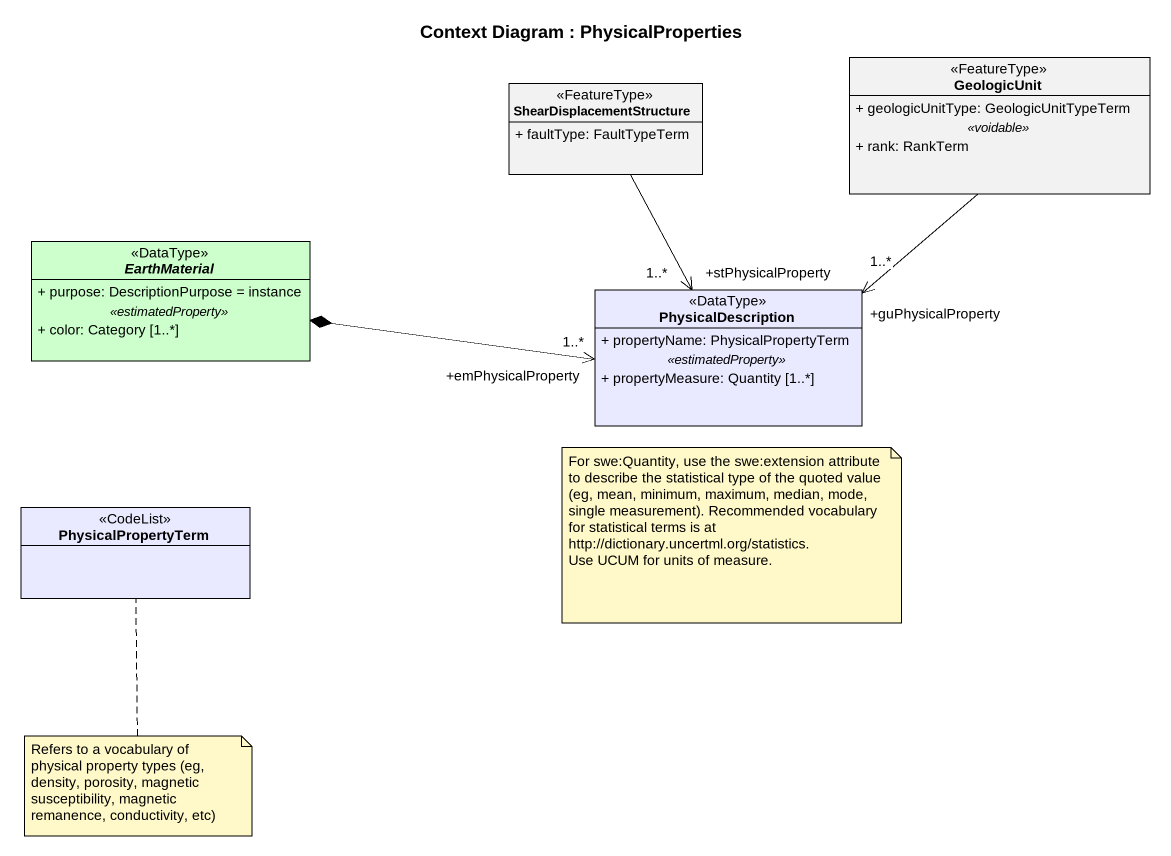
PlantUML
@startuml
title Context Diagram : PhysicalProperties
hide circle
hide empty members
skinparam classAttributeIconSize 0
class GeologicUnit <<FeatureType>> {
  + geologicUnitType: GeologicUnitTypeTerm
  .. <<voidable>> ..
  + rank: RankTerm
}
class ShearDisplacementStructure <<FeatureType>> {
  + faultType: FaultTypeTerm
}
abstract class EarthMaterial <<DataType>> #CCFFCC {
  + purpose: DescriptionPurpose = instance
  .. <<estimatedProperty>> ..
  + color: Category [1..*]
}
class PhysicalDescription <<DataType>> #E9E9FF {
  + propertyName: PhysicalPropertyTerm
  .. <<estimatedProperty>> ..
  + propertyMeasure: Quantity [1..*]
}
class PhysicalPropertyTerm <<CodeList>> #E9E9FF
GeologicUnit --> "+guPhysicalProperty\n1..*" PhysicalDescription
ShearDisplacementStructure --> "+stPhysicalProperty\n1..*" PhysicalDescription
EarthMaterial *-right-> "+emPhysicalProperty\n1..*" PhysicalDescription
note as N1
  For swe:Quantity, use the swe:extension attribute to describe the statistical type of the quoted value (eg, mean, minimum, maximum, median, mode, single measurement). Recommended vocabulary for statistical terms is at http://dictionary.uncertml.org/statistics.
  Use UCUM for units of measure.
end note
note bottom of PhysicalPropertyTerm : Refers to a vocabulary of physical property types (eg, density, porosity, magnetic susceptibility, magnetic remanence, conductivity, etc)
@enduml
